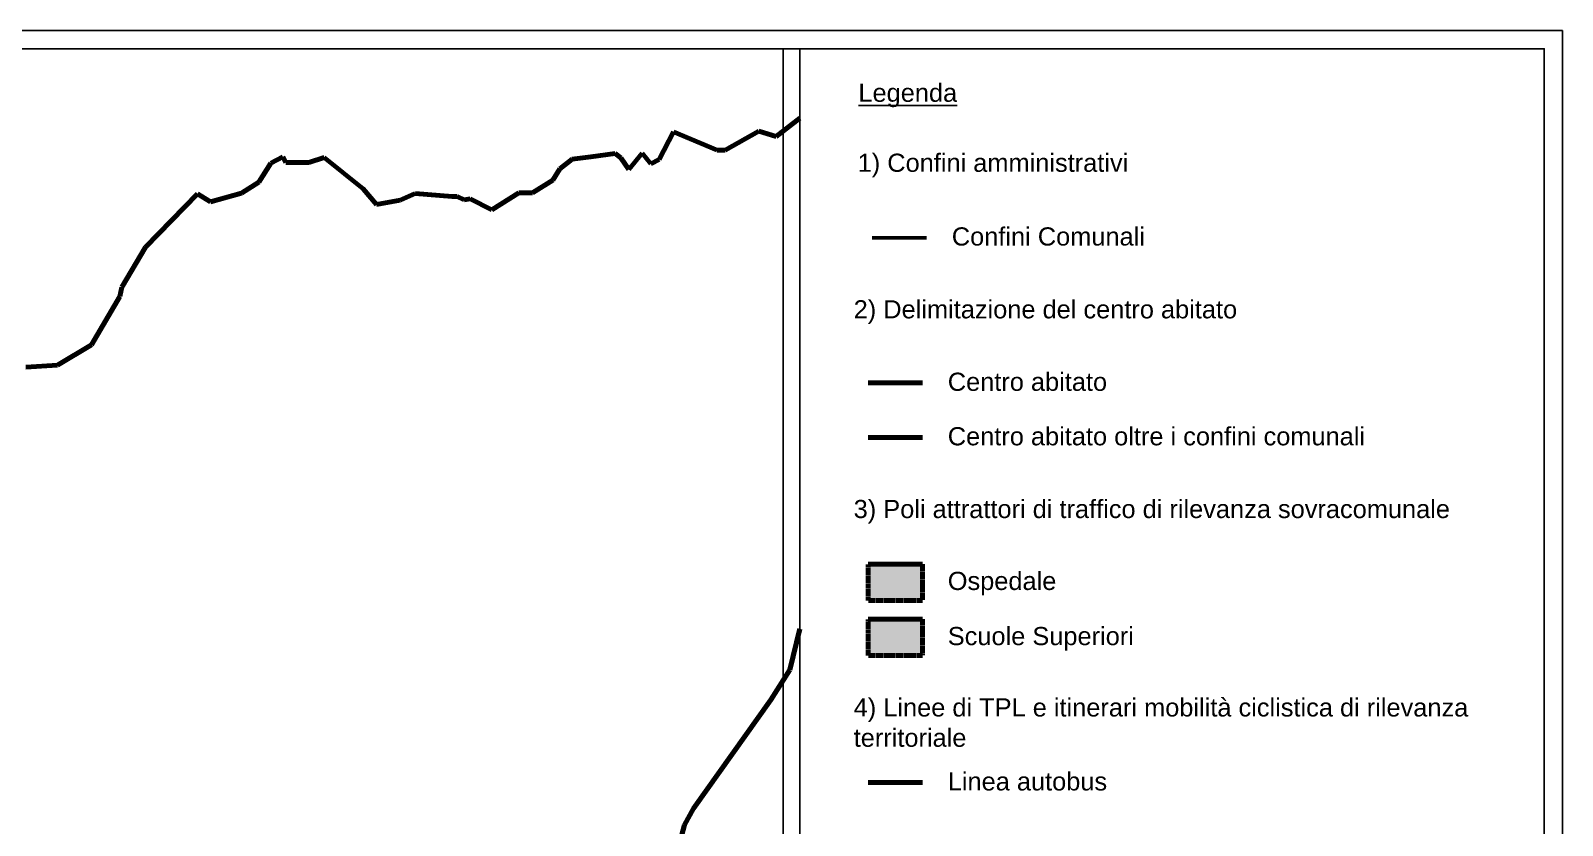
# Model space of a CAD drawing. Header units: millimetres. Extents: x 5124 to 5965, y 3127 to 3721.
# Drawn here: x 5542.7 to 5964.5, y 3502.3 to 3721.1 of the extents above; entities that cross this region are included whole.
import ezdxf

# ---------------------------------------------------------------- set-up
doc = ezdxf.new("R2010")
doc.units = ezdxf.units.MM
doc.header["$XCLIPFRAME"] = 2
doc.linetypes.add('TRATTEGGIATA', pattern=[19.05, 12.7, -6.35])
doc.layers.add('Cartiglio', color=255, linetype='Continuous')
doc.layers.add('CTR', color=7, linetype='Continuous')
for name, color, linetype, lineweight in [('Centro abitato', 5, 'Continuous', 70), ('Centro abitato 2', 140, 'Continuous', 70), ('Confini', 10, 'Continuous', 70), ('Confini comunali', 10, 'Continuous', 50), ('ospedale', 242, 'Continuous', 70), ('scuole', 50, 'Continuous', 70), ('trasporto pubblico', 30, 'Continuous', 70)]:
    doc.layers.add(name, color=color, linetype=linetype, lineweight=lineweight)
doc.styles.get("Standard").update_dxf_attribs({"font": 'arial.ttf'})
picture_1 = doc.add_image_def('image3.tif', size_in_pixel=(12600, 7875))
picture_2 = doc.add_image_def('image4.tif', size_in_pixel=(12600, 7875))

msp = doc.modelspace()

# ---------------------------------------------------------------- hatches: boundary and pattern name
at = {"layer": 'ospedale', "linetype": 'TRATTEGGIATA', "ltscale": 0.0001, "transparency": 33554534}
h = msp.add_hatch(color=256, dxfattribs=at)
h.dxf.hatch_style = 1
h.paths.add_polyline_path([(5788.34, 3564.25), (5788.34, 3574.25), (5773.34, 3574.25), (5773.34, 3564.25)])
at = {"layer": 'scuole', "linetype": 'TRATTEGGIATA', "ltscale": 0.0001, "transparency": 33554534}
h = msp.add_hatch(color=256, dxfattribs=at)
h.dxf.hatch_style = 1
h.paths.add_polyline_path([(5788.34, 3549.08), (5788.34, 3559.08), (5773.34, 3559.08), (5773.34, 3549.08)])

# ---------------------------------------------------------------- linework, layer by layer
at = {"layer": 'Cartiglio'}
msp.add_line((5754.53, 3424.07), (5754.53, 3716.07), dxfattribs=at)
for points in [[(5123.53, 3127.07), (5964.53, 3127.07), (5964.53, 3721.07), (5123.53, 3721.07)], [(5128.53, 3132.07), (5959.53, 3132.07), (5959.53, 3716.07), (5128.53, 3716.07)]]:
    msp.add_lwpolyline(points, close=True, dxfattribs=at)
at = {"layer": 'Centro abitato', "ltscale": 100}
msp.add_line((5773.34, 3624.08), (5788.34, 3624.08), dxfattribs=at)
at = {"layer": 'Centro abitato 2', "ltscale": 100}
msp.add_line((5773.34, 3609.08), (5788.34, 3609.08), dxfattribs=at)
at = {"layer": 'Confini'}
for p, q in [((5754.53, 3696.95), (5748.02, 3691.89)), ((5719.78, 3693.21), (5715.81, 3685.6)), ((5731.8, 3688.14), (5719.78, 3693.21)), ((5743.28, 3693.38), (5733.96, 3688.14)), ((5748.02, 3691.89), (5743.28, 3693.38)), ((5703.67, 3687.22), (5697.02, 3686.31)), ((5705.25, 3686.1), (5703.67, 3687.22)), ((5711.15, 3687.31), (5707.45, 3682.82)), ((5713.52, 3684.4), (5711.15, 3687.31)), ((5733.96, 3688.14), (5731.8, 3688.14)), ((5608.93, 3684.58), (5605.58, 3679.35)), ((5612.2, 3686.29), (5608.93, 3684.58)), ((5613, 3684.75), (5612.2, 3686.29)), ((5615.73, 3684.75), (5613, 3684.75)), ((5619.39, 3684.75), (5615.73, 3684.75)), ((5623.59, 3686.15), (5619.39, 3684.75)), ((5634.27, 3677.53), (5623.59, 3686.15)), ((5688.44, 3683.06), (5686.57, 3679.91)), ((5691.85, 3685.72), (5688.44, 3683.06)), ((5697.02, 3686.31), (5691.85, 3685.72)), ((5707.45, 3682.82), (5705.25, 3686.1)), ((5715.81, 3685.6), (5713.52, 3684.4)), ((5605.58, 3679.35), (5600.79, 3676.35)), ((5686.57, 3679.91), (5680.91, 3676.42)), ((5588.72, 3676.15), (5574.39, 3661.48)), ((5592.26, 3673.96), (5588.72, 3676.15)), ((5600.79, 3676.35), (5592.26, 3673.96)), ((5638.02, 3673.25), (5634.27, 3677.53)), ((5644.52, 3674.37), (5638.02, 3673.25)), ((5648.6, 3676.28), (5644.52, 3674.37)), ((5658.83, 3675.39), (5648.6, 3676.28)), ((5660.15, 3675.39), (5658.83, 3675.39)), ((5662.13, 3674.46), (5660.15, 3675.39)), ((5663.73, 3674.78), (5662.13, 3674.46)), ((5669.76, 3671.79), (5663.73, 3674.78)), ((5677.2, 3676.42), (5669.76, 3671.79)), ((5680.91, 3676.42), (5677.2, 3676.42)), ((5574.39, 3661.48), (5567.89, 3650.5)), ((5567.89, 3650.5), (5567.29, 3647.89)), ((5567.29, 3647.89), (5559.51, 3634.57)), ((5559.51, 3634.57), (5550.14, 3628.96)), ((5550.14, 3628.96), (5541.46, 3628.47)), ((5751.76, 3545.08), (5754.53, 3556.44)), ((5746.55, 3536.86), (5751.76, 3545.08)), ((5725.31, 3506.97), (5746.55, 3536.86)), ((5722.75, 3502.44), (5725.31, 3506.97)), ((5714.36, 3470.93), (5722.75, 3502.44))]:
    msp.add_line(p, q, dxfattribs=at)
at = {"layer": 'Confini comunali', "ltscale": 100}
msp.add_line((5774.45, 3664.08), (5789.45, 3664.08), dxfattribs=at)
at = {"layer": 'ospedale', "ltscale": 100}
msp.add_line((5773.34, 3574.25), (5788.34, 3574.25), dxfattribs=at)
at = {"layer": 'ospedale', "linetype": 'TRATTEGGIATA', "ltscale": 0.0001}
for p, q in [((5773.34, 3564.25), (5773.34, 3574.25)), ((5788.34, 3574.25), (5788.34, 3564.25)), ((5788.34, 3564.25), (5773.34, 3564.25))]:
    msp.add_line(p, q, dxfattribs=at)
at = {"layer": 'scuole', "ltscale": 100}
msp.add_line((5773.34, 3559.08), (5788.34, 3559.08), dxfattribs=at)
at = {"layer": 'scuole', "linetype": 'TRATTEGGIATA', "ltscale": 0.0001}
for p, q in [((5773.34, 3549.08), (5773.34, 3559.08)), ((5788.34, 3559.08), (5788.34, 3549.08)), ((5788.34, 3549.08), (5773.34, 3549.08))]:
    msp.add_line(p, q, dxfattribs=at)
at = {"layer": 'trasporto pubblico', "ltscale": 100}
msp.add_line((5773.34, 3514.08), (5788.34, 3514.08), dxfattribs=at)

# ---------------------------------------------------------------- texts
at = {"layer": 'Cartiglio', "ltscale": 100, "insert": (5784.28, 3703.23), "char_height": 5, "attachment_point": 5}
msp.add_mtext_dynamic_manual_height_columns('{\\LLegenda}', width=77.1419, gutter_width=12.5, heights=[38.28], dxfattribs=at)
at = {"layer": 'Cartiglio', "char_height": 5, "attachment_point": 1}
for s, insert, width in [('1) Confini amministrativi', (5770.48, 3687.21), 120.946), ('Confini Comunali', (5796.4, 3666.92), 120.946), ('2) Delimitazione del centro abitato', (5769.38, 3646.87), 178.8893), ('Centro abitato', (5795.29, 3626.92), 120.946), ('Centro abitato oltre i confini comunali', (5795.29, 3611.92), 120.946), ('3) Poli attrattori di traffico di rilevanza sovracomunale', (5769.38, 3591.9), 178.8893), ('Ospedale', (5795.29, 3572.1), 120.946), ('Scuole Superiori', (5795.29, 3556.92), 120.946), ('4) Linee di TPL e itinerari mobilità ciclistica di rilevanza territoriale', (5769.38, 3537.28), 178.8893), ('Linea autobus', (5795.29, 3516.92), 120.946)]:
    msp.add_mtext(s, dxfattribs=dict(at, insert=insert, width=width))

# ---------------------------------------------------------------- pictures from other files: only their frames are drawn
at = {"layer": 'CTR'}
image = msp.add_image(picture_2, insert=(4949.9, 3220.45), size_in_units=(800.1, 500.06), dxfattribs=at)
image.set_boundary_path([(2812.5, 69.48), (12599.5, 7874.5)])
image = msp.add_image(picture_1, insert=(5750, 3220.45), size_in_units=(800.1, 500.06), dxfattribs=at)
image.set_boundary_path([(-0.5, 69.48), (70.77, 4667.9)])

doc.saveas('drawing.dxf')
